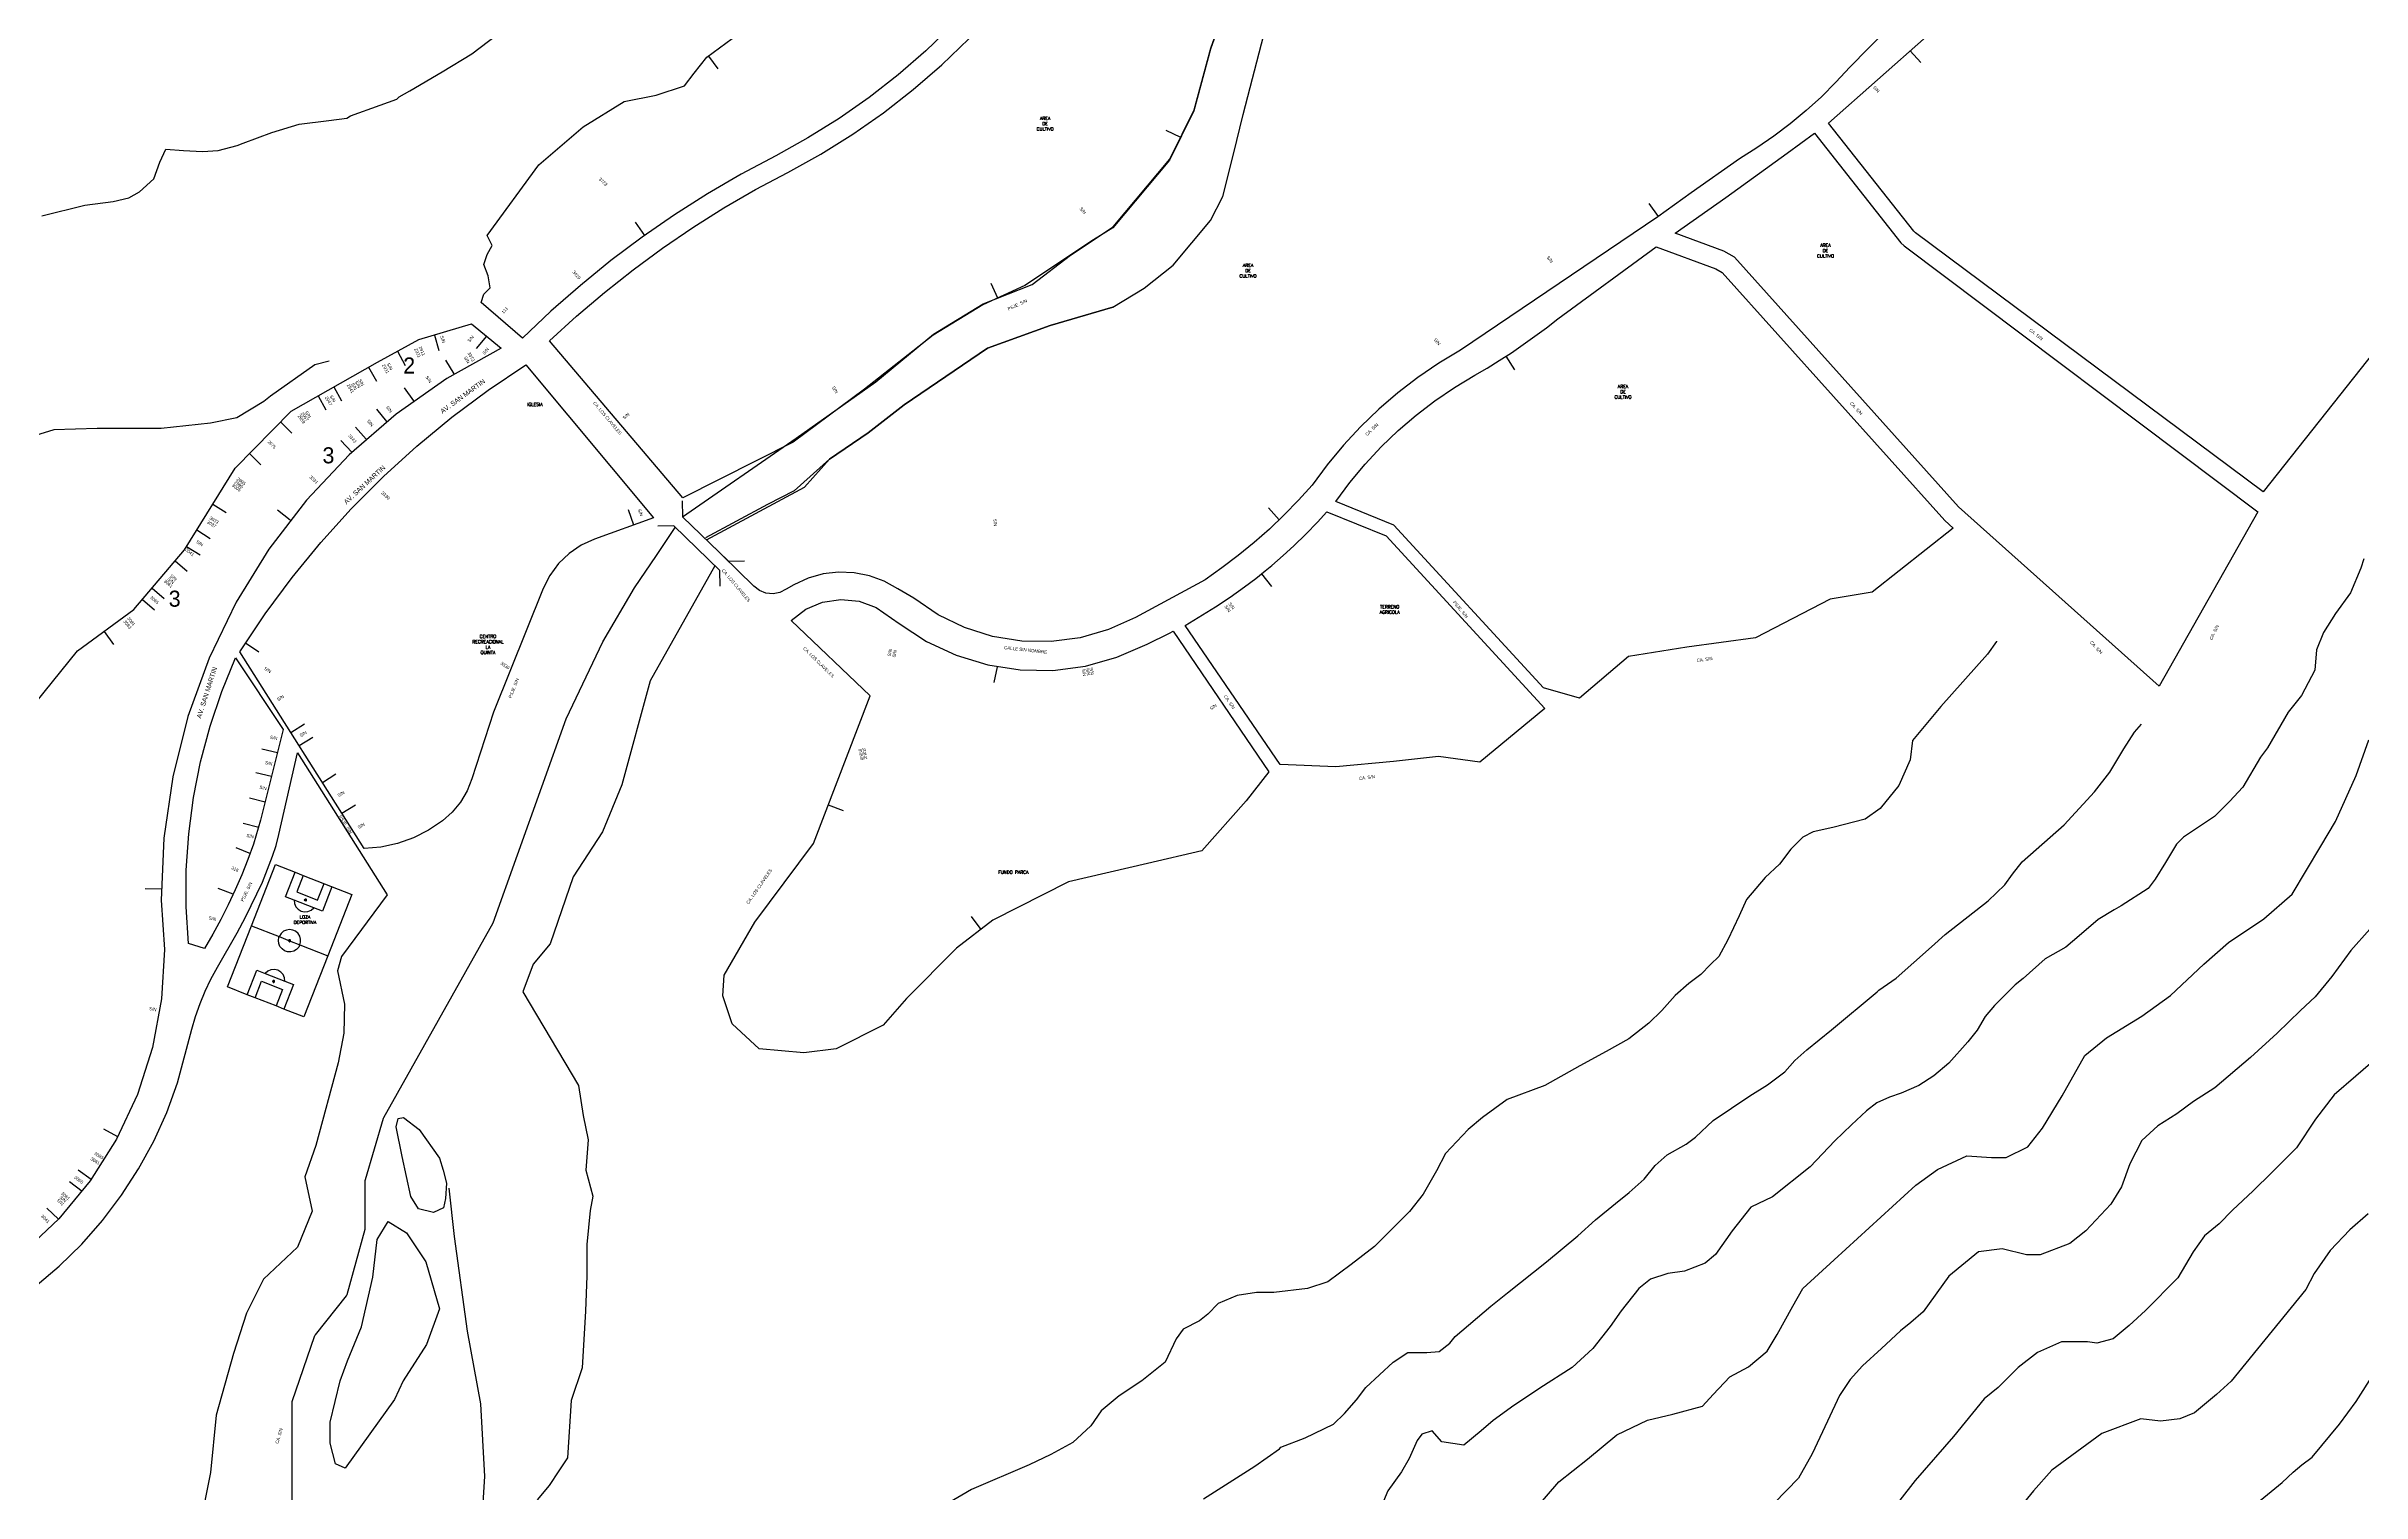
# Model space of a CAD drawing. Header units: inches. Extents: x 317537 to 321067, y 8681602 to 8686742.
# Drawn here: x 318866 to 319588, y 8683843 to 8684294 of the extents above; entities that cross this region are included whole.
import ezdxf
from ezdxf.enums import TextEntityAlignment as Align

# ---------------------------------------------------------------- set-up
doc = ezdxf.new("R2010")
doc.units = ezdxf.units.IN
doc.header["$MEASUREMENT"] = 0
for name, color, linetype in [('CURVAS_DE_NIVEL', 8, 'Continuous'), ('LOZA_DEPORTIVA', 8, 'Continuous'), ('MANZANAS', 5, 'Continuous'), ('MEDIANERAS', 1, 'Continuous'), ('NOM_AVENIDAS', 7, 'Continuous'), ('NOM_CALLES', 7, 'Continuous'), ('NUM_CUADRA', 8, 'Continuous'), ('NUM_LOTE', 8, 'Continuous'), ('PUENTES', 6, 'Continuous'), ('RIOS_QUEBRADAS', 4, 'Continuous'), ('TOPONIMOS', 7, 'Continuous')]:
    doc.layers.add(name, color=color, linetype=linetype)
doc.styles.add('ANC_1_00', font='ROMANS.shx')
doc.styles.add('ROMANS', font='ROMANS.shx')

msp = doc.modelspace()

# ---------------------------------------------------------------- linework, layer by layer
at = {"layer": 'CURVAS_DE_NIVEL'}
for points in [[(318864.7, 8684241.35), (318878.08, 8684244.69), (318886.99, 8684245.81), (318891.83, 8684246.92), (318895.17, 8684248.78), (318899.63, 8684252.86), (318901.49, 8684258.06), (318903.35, 8684262.14), (318908.92, 8684261.77), (318914.87, 8684261.4), (318919.7, 8684261.77), (318925.65, 8684263.26), (318927.5, 8684264), (318936.42, 8684267.34), (318944.97, 8684269.94), (318954.26, 8684271.06), (318959.84, 8684271.8), (318960.95, 8684272.54), (318970.24, 8684275.88), (318975.45, 8684277.74), (318976.19, 8684278.48), (318979.53, 8684280.34), (318989.57, 8684286.28), (318998.86, 8684291.85), (319006.66, 8684297.79)], [(318954.33, 8684196.05), (318949.87, 8684194.93), (318936.06, 8684185.11), (318933.96, 8684183.47), (318925.53, 8684178.33), (318917.34, 8684176.69), (318901.89, 8684175.05), (318881.99, 8684175.05), (318868.41, 8684174.59), (318858.35, 8684171.54)], [(319589.12, 8684134.37), (319588.14, 8684131.42), (319584.93, 8684123.77), (319580.24, 8684117.36), (319576.54, 8684111.44), (319574.32, 8684106.02), (319573.83, 8684099.61), (319569.63, 8684091.72), (319565.44, 8684086.54), (319559.02, 8684075.45), (319556.8, 8684072.49), (319551.37, 8684063.12), (319547.18, 8684058.68), (319542.49, 8684054), (319532.87, 8684047.58), (319530.65, 8684045.37), (319527.19, 8684039.69), (319523.98, 8684034.52), (319521.76, 8684031.56), (319513.37, 8684026.13), (319511.15, 8684024.9), (319506.22, 8684021.94), (319500.3, 8684016.76), (319496.1, 8684013.31), (319489.69, 8684009.61), (319482.78, 8684003.45), (319480.31, 8684001.48), (319473.89, 8683995.07), (319470.93, 8683991.62), (319468.46, 8683987.42), (319465.5, 8683983.73), (319459.58, 8683977.07), (319454.89, 8683973.12), (319450.21, 8683970.17), (319444.78, 8683967.7), (319441.08, 8683966.47), (319437.13, 8683964.74), (319433.92, 8683962.28), (319429.23, 8683957.84), (319424.05, 8683952.91), (319416.4, 8683944.77), (319404.56, 8683935.4), (319397.89, 8683932.2), (319391.97, 8683924.8), (319386.79, 8683917.4), (319383.58, 8683914.69), (319377.17, 8683912.22), (319371.99, 8683911.48), (319366.56, 8683909.76), (319362.86, 8683906.8), (319357.43, 8683899.9), (319353.97, 8683894.96), (319348.54, 8683888.06), (319342.13, 8683882.14), (319332.01, 8683875.73), (319325.1, 8683871.05), (319323.87, 8683870.31), (319317.45, 8683865.62), (319313.75, 8683862.42), (319308.32, 8683857.98), (319301.41, 8683858.97), (319298.45, 8683862.42), (319295.24, 8683861.43), (319293.76, 8683859.46), (319291.3, 8683853.79), (319288.83, 8683849.6), (319284.64, 8683843.68), (319281.92, 8683837.27)], [(319474.53, 8684108.72), (319474.45, 8684108.63), (319471.64, 8684104.65), (319457.13, 8684088.28), (319448.23, 8684077.75), (319447.53, 8684071.67), (319444.02, 8684063.72), (319438.17, 8684056.47), (319433.48, 8684053.2), (319423.42, 8684050.62), (319417.33, 8684049.22), (319414.06, 8684047.58), (319410.31, 8684043.84), (319406.8, 8684039.16), (319402.35, 8684034.95), (319396.5, 8684028.17), (319394.16, 8684023.02), (319390.65, 8684015.54), (319387.84, 8684010.39), (319385.27, 8684007.82), (319382.22, 8684004.78), (319378.48, 8684001.97), (319374.26, 8683998.23), (319370.05, 8683993.55), (319366.07, 8683989.58), (319359.75, 8683984.66), (319352.73, 8683980.69), (319344.54, 8683976.24), (319333.53, 8683970.16), (319321.83, 8683965.72), (319314.11, 8683960.11), (319309.66, 8683956.36), (319302.64, 8683948.88), (319299.83, 8683943.5), (319295.61, 8683936.25), (319291.4, 8683930.87), (319280.4, 8683919.88), (319273.14, 8683914.26), (319265.89, 8683908.88), (319259.57, 8683906.78), (319249.03, 8683905.61), (319243.65, 8683905.61), (319237.56, 8683904.67), (319231.71, 8683902.1), (319228.43, 8683898.83), (319225.86, 8683896.72), (319220.71, 8683894.15), (319218.6, 8683891.11), (319215.09, 8683883.86), (319207.84, 8683878.01), (319200.81, 8683873.33), (319195.2, 8683868.65), (319191.92, 8683863.98), (319186.3, 8683858.83), (319179.51, 8683855.09), (319172.72, 8683851.81), (319154.7, 8683844.09), (319147.44, 8683839.88)], [(319227.15, 8683841.19), (319243.15, 8683851.39), (319250.77, 8683856.87), (319251.23, 8683857.33), (319258.85, 8683860.22), (319267.69, 8683864.48), (319271.04, 8683867.83), (319274.85, 8683872.1), (319277.74, 8683875.9), (319286.28, 8683883.82), (319290.85, 8683886.87), (319296.79, 8683886.87), (319300.6, 8683887.17), (319303.95, 8683889.76), (319305.63, 8683891.89), (319316.75, 8683901.33), (319321.93, 8683905.44), (319334.12, 8683915.19), (319343.88, 8683923.26), (319349.36, 8683928.28), (319355.61, 8683933.31), (319359.88, 8683936.81), (319364.6, 8683940.92), (319367.95, 8683945.18), (319371.76, 8683948.53), (319377.7, 8683951.88), (319380.6, 8683954.01), (319386.08, 8683959.19), (319397.51, 8683966.96), (319403, 8683970.31), (319408.48, 8683974.42), (319411.53, 8683977.92), (319415.34, 8683981.27), (319422.96, 8683987.51), (319437.28, 8683999.39), (319437.74, 8683999.84), (319443.23, 8684003.65), (319454.2, 8684013.4), (319458.47, 8684017.2), (319471.88, 8684027.71), (319477.06, 8684032.73), (319479.49, 8684036.08), (319482.54, 8684039.89), (319495.57, 8684051.39), (319505.02, 8684061.74), (319509.89, 8684067.83), (319514.16, 8684075.14), (319517.51, 8684080.32), (319519.72, 8684082.78)], [(319330.29, 8683837.61), (319337.96, 8683846.5), (319346.85, 8683853.55), (319356.05, 8683861.21), (319365.56, 8683865.8), (319373.54, 8683867.64), (319382.74, 8683870.09), (319386.11, 8683873.77), (319391.32, 8683879.29), (319397.15, 8683882.35), (319402.98, 8683887.26), (319406.04, 8683892.47), (319410.95, 8683901.35), (319414.02, 8683906.87), (319423.83, 8683915.76), (319449.29, 8683939.05), (319456.03, 8683943.95), (319465.23, 8683948.24), (319472.9, 8683947.63), (319477.5, 8683947.63), (319484.25, 8683951), (319488.85, 8683956.82), (319494.98, 8683966.94), (319502.04, 8683979.5), (319508.78, 8683985.02), (319519.82, 8683991.76), (319528.72, 8683998.2), (319539.14, 8684008), (319546.81, 8684014.74), (319557.85, 8684022.1), (319566.75, 8684029.76), (319575.64, 8684044.78), (319580.24, 8684052.44), (319586.68, 8684066.84), (319590.67, 8684077.88)], [(319590.92, 8684018.85), (319585, 8684012.22), (319579.07, 8684004.17), (319573.86, 8683997.77), (319569.36, 8683993.51), (319562.01, 8683986.41), (319553.72, 8683978.83), (319542.59, 8683969.36), (319535.95, 8683965.1), (319530.74, 8683961.31), (319524.82, 8683957.52), (319519.84, 8683953.03), (319516.05, 8683945.69), (319513.44, 8683938.58), (319510.13, 8683933.14), (319502.31, 8683924.85), (319497.33, 8683920.83), (319488.09, 8683917.28), (319483.83, 8683917.28), (319476.24, 8683919.17), (319468.9, 8683918.22), (319459.66, 8683910.65), (319451.6, 8683899.52), (319447.81, 8683896.2), (319444.5, 8683893.6), (319438.57, 8683888.15), (319432.65, 8683882.71), (319428.86, 8683878.45), (319425.54, 8683873.47), (319421.75, 8683865.42), (319417.01, 8683855.24), (319412.75, 8683847.67), (319405.16, 8683839.85)], [(319595.04, 8683980.28), (319586.61, 8683973.08), (319579.86, 8683967.26), (319574.03, 8683959.6), (319568.05, 8683950.71), (319560.39, 8683943.05), (319554.56, 8683937.23), (319548.12, 8683931.25), (319543.98, 8683926.96), (319539.38, 8683923.28), (319535.85, 8683918.23), (319531.1, 8683910.11), (319520.98, 8683900), (319515.92, 8683895.25), (319510.86, 8683891.11), (319505.8, 8683889.73), (319502.88, 8683890.19), (319500.28, 8683890.19), (319494.76, 8683890.19), (319487.24, 8683886.82), (319481.26, 8683882.22), (319474.98, 8683875.94), (319470.68, 8683872.42), (319461.02, 8683860.62), (319449.06, 8683846.98), (319440.32, 8683835.64)], [(318991.68, 8683938.1), (318993.36, 8683922.99), (318997.43, 8683893.54), (319001.5, 8683870.86), (319002.85, 8683848.18), (319001.84, 8683833.29)], [(319590.38, 8683930.11), (319584.67, 8683925.16), (319578.57, 8683918.69), (319573.62, 8683911.46), (319570.95, 8683906.51), (319547.72, 8683877.96), (319543.14, 8683873.78), (319536.29, 8683868.07), (319531.72, 8683866.16), (319525.62, 8683865.4), (319519.53, 8683866.16), (319507.34, 8683861.6), (319491.72, 8683850.18), (319486, 8683843.71), (319477.62, 8683833.43)], [(319555.62, 8683839.81), (319563.62, 8683846.28), (319567.05, 8683849.51), (319569.72, 8683851.8), (319572.95, 8683854.27), (319581.52, 8683864.55), (319586.67, 8683871.59), (319597.14, 8683888.15)]]:
    msp.add_lwpolyline(points, dxfattribs=at)
at = {"layer": 'LOZA_DEPORTIVA'}
for points in [[(318946.25, 8684035.65), (318961.38, 8684029.73), (318953.88, 8684010.62), (318946.41, 8683991.57), (318940.24, 8683993.98), (318937.76, 8683994.95), (318931.27, 8683997.48), (318928.79, 8683998.45), (318922.64, 8684000.86), (318930.12, 8684019.94), (318937.61, 8684039.02), (318943.76, 8684036.62)], [(318955.21, 8684032.12), (318952.21, 8684024.48), (318949.52, 8684025.54), (318943.37, 8684027.95), (318940.76, 8684028.98), (318943.76, 8684036.62)], [(318943.76, 8684036.62), (318946.25, 8684035.65)], [(318946.25, 8684035.65), (318944.22, 8684030.49), (318950.71, 8684027.94), (318952.73, 8684033.09)], [(318943.37, 8684027.95), (318943.49, 8684026.88), (318943.93, 8684025.9), (318944.65, 8684025.09), (318945.58, 8684024.55), (318946.63, 8684024.31), (318947.71, 8684024.41), (318948.7, 8684024.84), (318949.52, 8684025.54)], [(318947.11, 8684027.7), (318947.03, 8684027.67), (318946.94, 8684027.67), (318946.86, 8684027.69), (318946.78, 8684027.73), (318946.72, 8684027.8), (318946.68, 8684027.88), (318946.67, 8684027.96), (318946.68, 8684028.05), (318946.71, 8684028.13), (318946.77, 8684028.2), (318946.84, 8684028.25)], [(318947.11, 8684027.7), (318947.19, 8684027.75), (318947.24, 8684027.82), (318947.27, 8684027.9), (318947.28, 8684027.98), (318947.27, 8684028.07), (318947.23, 8684028.15), (318947.17, 8684028.21), (318947.09, 8684028.26), (318947.01, 8684028.28), (318946.92, 8684028.28), (318946.84, 8684028.25)], [(318946.84, 8684028.25), (318946.98, 8684027.97), (318947.11, 8684027.7)], [(318930.12, 8684019.94), (318938.77, 8684016.55)], [(318945.22, 8684014.02), (318944.86, 8684013.3), (318944.19, 8684012.57), (318943.33, 8684012.06), (318942.37, 8684011.82), (318941.38, 8684011.85), (318940.44, 8684012.16), (318939.63, 8684012.73), (318939, 8684013.5), (318938.62, 8684014.41), (318938.51, 8684015.4), (318938.69, 8684016.38), (318938.77, 8684016.55)], [(318945.22, 8684014.02), (318945.44, 8684014.78), (318945.44, 8684015.78), (318945.17, 8684016.73), (318944.63, 8684017.56), (318943.88, 8684018.21), (318942.98, 8684018.62), (318942, 8684018.77), (318941.01, 8684018.62), (318940.11, 8684018.21), (318939.36, 8684017.56), (318938.83, 8684016.73), (318938.77, 8684016.55)], [(318938.77, 8684016.55), (318942, 8684015.28)], [(318941.71, 8684015.17), (318941.75, 8684015.1), (318941.81, 8684015.03), (318941.89, 8684014.99), (318941.97, 8684014.97), (318942.06, 8684014.98), (318942.14, 8684015.01), (318942.21, 8684015.06), (318942.27, 8684015.13), (318942.28, 8684015.17), (318942.3, 8684015.21), (318942.3, 8684015.3), (318942.28, 8684015.39), (318942.24, 8684015.47), (318942.17, 8684015.54), (318942.08, 8684015.58), (318941.98, 8684015.59), (318941.89, 8684015.57), (318941.8, 8684015.52), (318941.74, 8684015.45), (318941.71, 8684015.39), (318941.7, 8684015.36), (318941.69, 8684015.27), (318941.71, 8684015.17)], [(318941.71, 8684015.17), (318942.28, 8684015.39)], [(318942, 8684015.28), (318945.22, 8684014.02)], [(318945.22, 8684014.02), (318953.88, 8684010.62)], [(318928.79, 8683998.45), (318931.78, 8684006.08), (318934.39, 8684005.05), (318940.53, 8684002.64), (318943.23, 8684001.58), (318940.24, 8683993.98)], [(318931.27, 8683997.48), (318933.28, 8684002.62), (318939.77, 8684000.08), (318937.76, 8683994.95)], [(318940.53, 8684002.64), (318940.41, 8684003.72), (318939.97, 8684004.7), (318939.25, 8684005.51), (318938.32, 8684006.05), (318937.27, 8684006.29), (318936.19, 8684006.19), (318935.2, 8684005.76), (318934.39, 8684005.05)], [(318937.3, 8684002.7), (318937.26, 8684002.78), (318937.19, 8684002.85), (318937.1, 8684002.89), (318937, 8684002.9), (318936.91, 8684002.88), (318936.82, 8684002.83), (318936.76, 8684002.76), (318936.72, 8684002.67), (318936.71, 8684002.58), (318936.73, 8684002.48), (318936.77, 8684002.41), (318936.83, 8684002.34), (318936.91, 8684002.3), (318936.99, 8684002.28), (318937.08, 8684002.29), (318937.16, 8684002.32), (318937.23, 8684002.37), (318937.29, 8684002.44), (318937.32, 8684002.53), (318937.32, 8684002.61), (318937.3, 8684002.7)], [(318937.3, 8684002.7), (318936.73, 8684002.48)]]:
    msp.add_lwpolyline(points, dxfattribs=at)
at = {"layer": 'MANZANAS'}
for points in [[(319766.44, 8684418.82), (319557.68, 8684155.25), (319449.17, 8684236.06), (319448.69, 8684236.52), (319422.12, 8684270.28), (319467.95, 8684310.94), (319480.26, 8684322.61), (319486.13, 8684328.29), (319493.85, 8684335.78), (319502.54, 8684344.61), (319509.81, 8684352.54), (319516.83, 8684360.73), (319523.23, 8684368.7), (319529.55, 8684377.11), (319537.42, 8684388.46), (319547.63, 8684404.91), (319555.38, 8684419.06), (319560.2, 8684428.17), (319566.2, 8684441.12), (319573.76, 8684454.36), (319579.64, 8684464.43), (319586.46, 8684474.7), (319596.21, 8684486.6)], [(319238.35, 8684318.85), (319229.32, 8684293.28), (319224.06, 8684274.11), (319216.53, 8684258.69), (319198.85, 8684237.64), (319192.83, 8684233.88), (319171.38, 8684219.59), (319158.21, 8684213.58), (319142.79, 8684204.18), (319121.34, 8684187.26), (319099.14, 8684170.71), (319064.67, 8684153.41), (319023.12, 8684202.34), (319031.53, 8684210.06), (319040.22, 8684217.47), (319049.16, 8684224.55), (319058.36, 8684231.31), (319067.8, 8684237.73), (319077.47, 8684243.8), (319087.35, 8684249.52), (319097.43, 8684254.87), (319107.7, 8684260.57), (319117.66, 8684266.78), (319127.29, 8684273.51), (319136.56, 8684280.72), (319145.44, 8684288.41), (319153.92, 8684296.54)], [(319148.74, 8684300.74), (319140.49, 8684292.8), (319131.83, 8684285.3), (319122.8, 8684278.26), (319113.42, 8684271.7), (319103.7, 8684265.63), (319093.69, 8684260.08), (319082.91, 8684254.34), (319072.35, 8684248.19), (319062.04, 8684241.63), (319051.99, 8684234.69), (319042.22, 8684227.37), (319032.73, 8684219.67), (319023.54, 8684211.62), (319014.67, 8684203.22), (319001.76, 8684214.27), (319002.62, 8684216.96), (319004.57, 8684218.87), (319003.96, 8684222.59), (319002.63, 8684226.13), (319003.61, 8684229.24), (319005.21, 8684232.09), (319003.58, 8684235.19), (319019.74, 8684257.22), (319033.57, 8684269.06), (319046.42, 8684276.96), (319056.3, 8684278.93), (319065.2, 8684281.9), (319068.16, 8684285.84), (319072.11, 8684290.78), (319080.02, 8684296.7)], [(319440.43, 8684299.53), (319434.58, 8684293.65), (319428.77, 8684287.75), (319424.41, 8684283.02), (319419.85, 8684278.49), (319415.09, 8684274.17), (319410.15, 8684270.07), (319405.02, 8684266.19), (319399.73, 8684262.54), (319394.28, 8684259.13), (319379.26, 8684248.49), (319368.88, 8684241.01), (319307.26, 8684199.43), (319300.5, 8684195.38), (319293.99, 8684190.95), (319287.74, 8684186.16), (319281.77, 8684181.03), (319276.09, 8684175.57), (319270.74, 8684169.8), (319265.71, 8684163.74), (319261.04, 8684157.4), (319256.75, 8684152.66), (319252.29, 8684148.09), (319247.67, 8684143.68), (319242.88, 8684139.45), (319237.94, 8684135.39), (319232.86, 8684131.52), (319227.63, 8684127.85), (319205.85, 8684116.05), (319197.48, 8684112.29), (319188.65, 8684109.79), (319179.55, 8684108.59), (319170.38, 8684108.73), (319161.32, 8684110.2), (319152.57, 8684112.96), (319144.32, 8684116.96), (319136.73, 8684122.12), (319131.76, 8684125.04), (319127.5, 8684127.41), (319122.92, 8684129.09), (319118.14, 8684130.03), (319113.27, 8684130.22), (319108.43, 8684129.66), (319103.74, 8684128.34), (319099.3, 8684126.32), (319096.94, 8684124.87), (319094.96, 8684123.9), (319092.8, 8684123.5), (319090.6, 8684123.71), (319088.55, 8684124.51), (319086.8, 8684125.84), (319072.05, 8684140.3), (319102.59, 8684156.75), (319110.43, 8684165.45), (319122.47, 8684173.72), (319133.76, 8684182.37), (319159.72, 8684200.04), (319179.28, 8684207.18), (319198.85, 8684212.82), (319208.63, 8684218.84), (319217.66, 8684225.98), (319229.32, 8684239.89), (319233.09, 8684247.41), (319236.47, 8684260.57), (319239.48, 8684272.98), (319245.88, 8684297.79)], [(318851.98, 8684076.16), (318875.84, 8684105.68), (318893.43, 8684118.53), (318909.18, 8684137.23), (318925.01, 8684162.67), (318942.49, 8684180.47), (318969.47, 8684195.75), (318982.34, 8684202.73), (318998.7, 8684207.66), (319007.96, 8684200.07), (318991.06, 8684190.62), (318975.2, 8684179.5), (318960.55, 8684166.82), (318947.26, 8684152.72), (318935.48, 8684137.35), (318925.32, 8684120.86), (318916.89, 8684103.42), (318910.27, 8684085.21), (318905.54, 8684066.43), (318902.74, 8684047.26), (318901.9, 8684027.91), (318902.94, 8684012.54), (318902.05, 8683997.16), (318899.22, 8683982.03), (318894.51, 8683967.36), (318887.99, 8683953.41), (318879.76, 8683940.39), (318869.96, 8683928.51), (318858.74, 8683917.96)], [(318862.59, 8683907.46), (318870.11, 8683913.79), (318877.14, 8683920.67), (318883.63, 8683928.05), (318889.57, 8683935.88), (318894.9, 8683944.14), (318899.61, 8683952.77), (318903.67, 8683961.72), (318907.05, 8683970.95), (318911.5, 8683987.67), (318912.68, 8683991.7), (318914.07, 8683995.66), (318915.67, 8683999.54), (318917.47, 8684003.33), (318919.47, 8684007.02), (318925.63, 8684017.72), (318928.22, 8684022.6), (318933.55, 8684033.56), (318936.63, 8684041.61), (318937.77, 8684044.95), (318938.68, 8684048.37), (318944.49, 8684073.92), (318972.45, 8684029.63), (318958.14, 8684010.32), (318956.9, 8684005.92), (318959.15, 8683995.46), (318958.91, 8683986.41), (318957.14, 8683977.15), (318950.14, 8683951.44), (318946.78, 8683941.6), (318949.07, 8683930.97), (318944.43, 8683919.71), (318933.82, 8683909.77), (318928.52, 8683899.18), (318924.54, 8683886.59), (318919.11, 8683867.29), (318917.33, 8683849.49), (318910.69, 8683816.3)]]:
    msp.add_lwpolyline(points, dxfattribs=at)
for points in [[(319417.74, 8684267.11), (319444.67, 8684232.9), (319445.66, 8684231.94), (319555.97, 8684149.04), (319525.22, 8684094.71), (319462.59, 8684150.58), (319392.73, 8684228.42), (319389.43, 8684230.3), (319374.28, 8684235.92), (319390, 8684247.11), (319409.21, 8684260.87)], [(319268.43, 8684152.26), (319272.8, 8684158.2), (319277.51, 8684163.87), (319282.52, 8684169.28), (319287.84, 8684174.39), (319293.43, 8684179.19), (319299.28, 8684183.67), (319305.38, 8684187.81), (319311.71, 8684191.61), (319315.57, 8684193.88), (319319.38, 8684196.23), (319323.14, 8684198.67), (319326.86, 8684201.18), (319330.51, 8684203.77), (319334.12, 8684206.43), (319337.66, 8684209.18), (319368.32, 8684231.73), (319386.89, 8684224.84), (319388.92, 8684223.69), (319458.35, 8684146.33), (319460.98, 8684143.98), (319435.66, 8684124.02), (319422.64, 8684121.85), (319399.34, 8684109.74), (319377.86, 8684106.78), (319359.63, 8684103.87), (319344.38, 8684090.95), (319333.15, 8684094.12), (319286.43, 8684144.89)], [(318965.26, 8684044.01), (318926.51, 8684105.41), (318934.36, 8684117.19), (318942.78, 8684128.56), (318951.75, 8684139.51), (318961.24, 8684150.01), (318971.24, 8684160.04), (318981.71, 8684169.56), (318992.63, 8684178.56), (319003.99, 8684187.01), (319015.74, 8684194.9), (319055.55, 8684147.12), (319037.1, 8684140.53), (319032.95, 8684138.64), (319029.17, 8684136.07), (319025.88, 8684132.91), (319023.18, 8684129.23), (319021.12, 8684125.16), (319005.64, 8684086.56), (318998.89, 8684065.75), (318997.36, 8684062), (318995.29, 8684058.53), (318992.71, 8684055.4), (318989.7, 8684052.69), (318985.33, 8684049.74), (318980.63, 8684047.37), (318975.66, 8684045.6), (318970.51, 8684044.48)], [(319265.55, 8684149), (319284.1, 8684141.52), (319333.57, 8684087.71), (319313.34, 8684070.96), (319300.37, 8684072.77), (319286.32, 8684071.13), (319268.38, 8684069.55), (319250.97, 8684070.2), (319221.43, 8684113.55), (319230.8, 8684119.36), (319235.43, 8684122.44), (319239.91, 8684125.63), (319243.41, 8684128.29), (319246.38, 8684130.65), (319248.38, 8684132.31), (319251.98, 8684135.43), (319255.25, 8684138.42), (319259.06, 8684142.12), (319262.62, 8684145.8)], [(319209.48, 8684107.77), (319216.53, 8684111.16), (319217.68, 8684111.77), (319247.52, 8684067.97), (319240.4, 8684058.87), (319226.53, 8684043.34), (319209.6, 8684039.39), (319184.96, 8684033.67), (319161.42, 8684021.65), (319150, 8684012.96), (319134.41, 8683997.26), (319127.12, 8683988.9), (319112.52, 8683981.61), (319102.43, 8683980.32), (319088.47, 8683981.61), (319080.1, 8683989.33), (319077.1, 8683998.12), (319077.53, 8684004.56), (319087.18, 8684021.06), (319105.43, 8684045.65), (319123.15, 8684091.64), (319098.44, 8684115.15), (319102.99, 8684118.64), (319108.27, 8684120.88), (319113.94, 8684121.74), (319119.65, 8684121.15), (319125.02, 8684119.16), (319132.16, 8684114.26), (319140.72, 8684108.64), (319149.98, 8684104.3), (319159.77, 8684101.31), (319169.88, 8684099.73), (319180.11, 8684099.6), (319190.26, 8684100.92), (319200.11, 8684103.66)], [(318930.76, 8684045.44), (318928.98, 8684040.61), (318927.06, 8684035.83), (318925.01, 8684031.11), (318922.82, 8684026.45), (318920.5, 8684021.86), (318918.05, 8684017.34), (318915.46, 8684012.89), (318910.47, 8684014.44), (318909.75, 8684025.83), (318909.77, 8684037.24), (318910.53, 8684048.62), (318912.02, 8684059.93), (318914.24, 8684071.12), (318917.18, 8684082.15), (318920.82, 8684092.96), (318925.15, 8684103.51), (318940, 8684081.11), (318932.94, 8684052.83)]]:
    msp.add_lwpolyline(points, close=True, dxfattribs=at)
at = {"layer": 'MEDIANERAS'}
for points in [[(319072.63, 8684291.17), (319075.63, 8684287.17)], [(319450.89, 8684289.12), (319447.55, 8684292.84)], [(319219.99, 8684265.77), (319215.5, 8684267.97)], [(319052.79, 8684235.26), (319049.89, 8684239.34)], [(319369.03, 8684241.11), (319366.14, 8684245.19)], [(319162.89, 8684215.71), (319160.82, 8684220.26)], [(318987.15, 8684204.18), (318988.6, 8684199.39)], [(319003.4, 8684203.81), (319000.23, 8684199.94)], [(318975.68, 8684199.12), (318978.06, 8684194.72)], [(318993.35, 8684192.03), (318990.75, 8684196.3)], [(319321.41, 8684197.53), (319324.14, 8684193.34)], [(318955.76, 8684187.99), (318958.23, 8684183.64)], [(318966.64, 8684194.15), (318969.1, 8684189.8)], [(318980.75, 8684183.67), (318977.83, 8684187.72)], [(318950.87, 8684185.22), (318953.33, 8684180.87)], [(318972.34, 8684177.22), (318969.17, 8684181.09)], [(318939.17, 8684177.09), (318942.73, 8684173.58)], [(318965.85, 8684171.72), (318962.52, 8684175.44)], [(318929.46, 8684167.2), (318933.02, 8684163.7)], [(318961.37, 8684167.6), (318957.94, 8684171.24)], [(318918.02, 8684151.44), (318922.26, 8684148.79)], [(318942.18, 8684146.48), (318938.25, 8684149.57)], [(319049.38, 8684144.91), (319047.69, 8684149.62)], [(319250.74, 8684146.57), (319247.36, 8684150.25)], [(318909.81, 8684138.26), (318914.06, 8684135.62)], [(318913.01, 8684143.39), (318917.25, 8684140.75)], [(318906.26, 8684133.77), (318910.09, 8684130.55)], [(318899.09, 8684125.25), (318902.91, 8684122.03)], [(319245.16, 8684129.69), (319248.28, 8684125.78)], [(318896.07, 8684121.66), (318899.89, 8684118.44)], [(318884.12, 8684111.73), (318887.07, 8684107.69)], [(318928.24, 8684108.13), (318932.45, 8684105.42)], [(319162.74, 8684100.68), (319161.73, 8684095.79)], [(318942.39, 8684080.25), (318946.62, 8684082.92)], [(318933.35, 8684075.14), (318938.2, 8684073.93)], [(318944.98, 8684076.14), (318949.21, 8684078.81)], [(318931.51, 8684067.77), (318936.36, 8684066.56)], [(318952.23, 8684064.65), (318956.46, 8684067.32)], [(318929.53, 8684059.81), (318934.38, 8684058.6)], [(318958.29, 8684055.05), (318962.52, 8684057.71)], [(318927.56, 8684051.95), (318932.41, 8684050.74)], [(319110.06, 8684057.67), (319114.72, 8684055.87)], [(318925.19, 8684044.36), (318929.84, 8684042.52)], [(318901.9, 8684031.4), (318896.9, 8684031.46)], [(318919.66, 8684031.71), (318924.3, 8684029.87)], [(319157.71, 8684018.83), (319154.68, 8684022.8)], [(318888.4, 8683954.16), (318884, 8683956.54)], [(318880.07, 8683940.81), (318876.01, 8683943.74)], [(318877.24, 8683937.03), (318873.29, 8683940.1)], [(318869.94, 8683928.49), (318866.31, 8683931.92)]]:
    msp.add_lwpolyline(points, dxfattribs=at)
at = {"layer": 'PUENTES'}
for points in [[(319064.51, 8684152.44), (319064.59, 8684147.49), (319078.96, 8684133.63), (319083.91, 8684133.72)], [(319076.27, 8684125.81), (319076.18, 8684130.75), (319061.82, 8684144.62), (319056.87, 8684144.53)]]:
    msp.add_lwpolyline(points, dxfattribs=at)
at = {"layer": 'RIOS_QUEBRADAS'}
for points in [[(319064.59, 8684147.49), (319099.98, 8684171.98), (319124.92, 8684189.6), (319142.89, 8684204.48), (319158.32, 8684213.88), (319173.7, 8684219.92), (319185.58, 8684229.11), (319198.96, 8684237.94), (319216.64, 8684259), (319224.16, 8684274.41), (319229.43, 8684293.59), (319238.46, 8684319.15)], [(319198.85, 8684212.82), (319179.28, 8684207.18), (319159.72, 8684200.04), (319133.76, 8684182.37), (319122.47, 8684173.72), (319110.43, 8684165.45), (319099.42, 8684155.54), (319091.04, 8684151.36), (319071.7, 8684140.95)], [(318942.81, 8683839.79), (318942.81, 8683853.57), (318942.81, 8683871.55), (318949.88, 8683892.12), (318949.95, 8683892.27), (318950.04, 8683892.42), (318959.78, 8683904.56), (318959.89, 8683904.73), (318959.96, 8683904.92), (318965.57, 8683925.33), (318965.6, 8683925.59), (318965.6, 8683940.52), (318965.64, 8683940.8), (318971.27, 8683959.9), (318971.36, 8683960.12), (319005.49, 8684020.84), (319028.28, 8684084.43), (319039.7, 8684108.49), (319049.63, 8684125.36), (319056.42, 8684135.41), (319062.26, 8684144.19)], [(319074.66, 8684132.22), (319054.43, 8684096.3), (319045.61, 8684063.9), (319039.59, 8684049.24), (319030.48, 8684035.16), (319023.26, 8684014.27), (319017.98, 8684007.95), (319014.74, 8683999.37), (319032.1, 8683970.17), (319033.62, 8683960.73), (319035.13, 8683953.18), (319034.37, 8683943.74), (319036.56, 8683935.63), (319035.81, 8683931.12), (319034.72, 8683920.55), (319034.72, 8683910.74), (319034.34, 8683899.79), (319033.22, 8683882.05), (319029.8, 8683871.85), (319028.66, 8683854.04), (319026.03, 8683849.91), (319023.02, 8683845.4), (319019.26, 8683840.88)], [(318977.55, 8683960.12), (318982.4, 8683956.46), (318988.72, 8683947.44), (318989.93, 8683943.72), (318990.9, 8683939.67), (318990.61, 8683934.85), (318989.99, 8683931.93), (318986.85, 8683930.55), (318982.16, 8683931.71), (318979.82, 8683935.52), (318977.11, 8683947.97), (318975.25, 8683957.19), (318975.91, 8683959.84)], [(318975.91, 8683959.84), (318977.55, 8683960.12)], [(318972.79, 8683927.74), (318978.46, 8683924.22), (318984.51, 8683915.16), (318988.73, 8683900.44), (318984.74, 8683889.37), (318977.42, 8683878), (318974.76, 8683872.21), (318959.35, 8683850.75), (318956.29, 8683852.18), (318954.62, 8683858.64), (318954.63, 8683865.09), (318957.75, 8683877.99), (318960.04, 8683884.28), (318964.4, 8683894.85), (318967.92, 8683910.34), (318969.27, 8683922.08)], [(318969.27, 8683922.08), (318972.79, 8683927.74)]]:
    msp.add_lwpolyline(points, dxfattribs=at)

# ---------------------------------------------------------------- texts
at = {"layer": 'NOM_AVENIDAS'}
for rotation, p in [(36.07439, (318996, 8684185.1)), (42.68823, (318965.37, 8684157.49)), (72.22486, (318916.17, 8684092.66))]:
    msp.add_text('AV. SAN MARTIN', height=1.5, rotation=rotation, dxfattribs=at).set_placement(p, align=Align.MIDDLE)
at = {"layer": 'NOM_CALLES'}
for s, rotation, p in [('PSJE. S/N', 24.4263, (319169.04, 8684213.61)), ('CA. S/N', 321.76429, (319486.84, 8684204.37)), ('CA. LOS CLAVELES', 310.0787, (319041.14, 8684178.28)), ('CA. S/N', 312.49523, (319430.72, 8684181.3)), ('CA. S/N', 43.44787, (319279.6, 8684174.72)), ('CA. LOS CLAVELES', 310.0787, (319081.27, 8684126.09)), ('PSJE. S/N', 310.37419, (319307.3, 8684118.64)), ('CA. S/N', 312.49523, (319505.59, 8684106.77)), ('CA. S/N', 64.49451, (319542.37, 8684111.45)), ('CA. LOS CLAVELES', 315.46198, (319107.06, 8684102.13)), ('CALLE SIN NOMBRE', 353.78085, (319171.62, 8684105.99)), ('CA. S/N', 7.69481, (319383.42, 8684103.03)), ('PSJE. S/N', 68.51338, (319011.91, 8684094.04)), ('CA. S/N', 304.55181, (319235.2, 8684089.74)), ('CA. S/N', 7.69481, (319278.06, 8684066.2)), ('PSJE. S/N', 302.56532, (318959.45, 8684051.55)), ('CA. LOS CLAVELES', 55.27523, (319088.48, 8684032.21)), ('PSJE. S/N', 64.34396, (318928.53, 8684030.55)), ('CA. S/N', 73.21471, (318938.68, 8683860.87))]:
    msp.add_text(s, height=1, rotation=rotation, dxfattribs=at).set_placement(p, align=Align.MIDDLE)
at = {"layer": 'NUM_CUADRA'}
for s, p in [('2', (318979.3, 8684194.71)), ('3', (318954.11, 8684166.66)), ('3', (318906.14, 8684121.95))]:
    msp.add_text(s, height=5, rotation=0.00054, dxfattribs=at).set_placement(p, align=Align.MIDDLE)
at = {"layer": 'NUM_LOTE'}
for s, rotation, p in [('S/N', 313.80277, (319436.99, 8684280.86)), ('3723', 316.68245, (319039.8, 8684251.97)), ('S/N', 311.24323, (319189.46, 8684243)), ('3419', 309.52355, (319031.5, 8684222.91)), ('S/N', 308.27873, (319335.17, 8684227.78)), ('111', 49.46161, (319009.13, 8684211.91)), ('S/N', 286.76734, (318989.79, 8684202.86)), ('S/N', 50.67809, (318998.47, 8684202.99)), ('S/N', 309.26021, (319300.02, 8684202.12)), ('2931', 298.79737, (318971.95, 8684193.64)), ('S/N', 298.79737, (318973.26, 8684194.36)), ('2921', 293.80834, (318981.94, 8684198.6)), ('2911', 293.80834, (318983.31, 8684199.2)), ('S/N', 298.936, (318997.31, 8684196.46)), ('3373', 298.936, (318998.63, 8684197.39)), ('S/N', 50.67809, (319003.17, 8684199.14)), ('2941', 299.51862, (318961, 8684187.51)), ('S/N', 299.51862, (318962.12, 8684188.14)), ('S/N', 299.51862, (318963.25, 8684188.78)), ('S/N', 299.51862, (318964.36, 8684189.41)), ('S/N', 303.58867, (318985.39, 8684190.35)), ('S/N', 302.38623, (319112.17, 8684187.09)), ('2947', 299.51862, (318954.14, 8684183.62)), ('S/N', 299.51862, (318955.45, 8684184.36)), ('S/N', 307.45048, (318973.05, 8684181.07)), ('2959', 304.78731, (318945.7, 8684177.97)), ('2957', 304.78731, (318946.73, 8684178.69)), ('S/N', 304.78731, (318947.76, 8684179.4)), ('S/N', 310.33902, (318967.15, 8684176.76)), ('S/N', 40.32959, (319046.95, 8684178.91)), ('2975', 315.51569, (318936.45, 8684170.04)), ('3343', 312.53189, (318961.58, 8684171.87)), ('2985', 324.02796, (318926.9, 8684158.57)), ('3331', 317.73974, (318949.55, 8684159.06)), ('3005', 324.02796, (318925.43, 8684156.55)), ('2995', 324.02796, (318926.16, 8684157.56)), ('3330', 317.34409, (318971.94, 8684154.13)), ('3037', 328.10232, (318917.66, 8684145.19)), ('3033', 328.10232, (318918.45, 8684146.46)), ('S/N', 289.65259, (319051.45, 8684148.84)), ('S/N', 274.0483, (319162.14, 8684145.71)), ('3041', 321.63319, (318910.86, 8684136.47)), ('S/N', 328.10232, (318913.96, 8684139.24)), ('3065', 319.90937, (318899.87, 8684121.52)), ('3061', 319.90937, (318904.17, 8684126.62)), ('S/N', 319.90937, (318904.97, 8684127.58)), ('S/N', 319.90937, (318905.78, 8684128.53)), ('3081', 309.73971, (318892.59, 8684114.87)), ('S/N', 304.26336, (319234.63, 8684118.88)), ('S/N', 304.26336, (319235.86, 8684119.72)), ('3083', 309.73971, (318891.43, 8684113.91)), ('3330', 325.7258, (319009.2, 8684101.12)), ('S/N', 77.3234, (319129.2, 8684105.15)), ('S/N', 77.3234, (319130.66, 8684104.82)), ('S/N', 327.20969, (318935.15, 8684099.73)), ('S/N', 281.02593, (319189.81, 8684098.9)), ('S/N', 281.02593, (319191.03, 8684099.14)), ('S/N', 281.02593, (319192.26, 8684099.38)), ('S/N', 32.25728, (318939.15, 8684091)), ('S/N', 34.27293, (319230.12, 8684088.18)), ('S/N', 32.25728, (318946.22, 8684079.79)), ('S/N', 346.82166, (318937.05, 8684078.59)), ('S/N', 11.42484, (319120.58, 8684074.71)), ('S/N', 11.42484, (319120.83, 8684073.48)), ('S/N', 11.42484, (319121.08, 8684072.26)), ('S/N', 346.82166, (318935.48, 8684070.65)), ('S/N', 346.82166, (318933.72, 8684062.97)), ('S/N', 32.25728, (318958.03, 8684061.08)), ('S/N', 32.25728, (318964.31, 8684051.13)), ('S/N', 346.82166, (318929.72, 8684047.93)), ('316', 335.2387, (318924.97, 8684037.59)), ('S/N', 346.82166, (318917.94, 8684022.21)), ('S/N', 350.08089, (318899.34, 8683993.98)), ('3083', 328.03486, (318882.49, 8683948.28)), ('3081', 328.03486, (318881.36, 8683946.6)), ('S/N', 319.47998, (318871.31, 8683934.71)), ('3061', 319.47998, (318872.12, 8683935.66)), ('3065', 323.21406, (318876.25, 8683940.72)), ('3041', 315.47339, (318865.78, 8683928.54)), ('S/N', 319.47998, (318870.5, 8683933.76))]:
    msp.add_text(s, height=1, rotation=rotation, dxfattribs=at).set_placement(p, align=Align.MIDDLE)
at = {"layer": 'TOPONIMOS', "char_height": 1, "width": 1, "attachment_point": 5, "rotation": 0.00054, "style": 'ROMANS'}
for s, insert in [('AREA DE CULTIVO', (319177.69, 8684270.08)), ('AREA DE CULTIVO', (319421.14, 8684230.5)), ('AREA DE CULTIVO', (319240.99, 8684224.26)), ('AREA DE CULTIVO', (319357.96, 8684186.48)), ('IGLESIA', (319018.56, 8684182.54)), ('TERRENO AGRICOLA', (319285.19, 8684118.59)), (' CENTRO RECREACIONAL LA QUINTA', (319003.87, 8684107.64)), ('LOZA DEPORTIVA', (318946.8, 8684021.85))]:
    msp.add_mtext(s, dxfattribs=dict(at, insert=insert))
at = {"layer": 'TOPONIMOS', "insert": (319167.79, 8684036.66), "char_height": 1, "width": 252.5714, "attachment_point": 5, "style": 'ANC_1_00'}
msp.add_mtext('FUNDO PARCA', dxfattribs=at)

doc.saveas('drawing.dxf')
